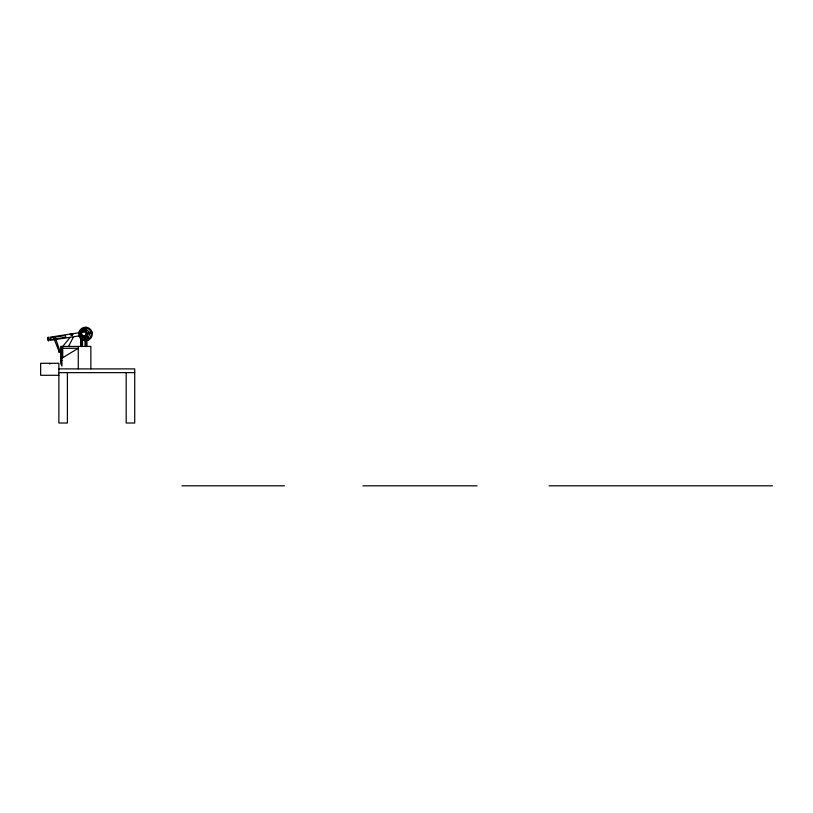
<?xml version="1.0" encoding="UTF-8"?>
<svg xmlns="http://www.w3.org/2000/svg" width="813" height="813" viewBox="0 0 813 813"><rect width="100%" height="100%" fill="white"/><g stroke="black" fill="none" stroke-linecap="round" stroke-linejoin="round"><path stroke-width="1.22" d="M68.546 346.44L73.221 337.395M70.07 337.395L62.723 346.44L62.723 357.69L60.69 357.69M82.428 338.401L84.603 335.921M62.723 357.69L78.261 348.299L62.723 348.299M80.894 334.641L80.172 334.041L80.894 333.503M81.209 332.405L50.03 337.182L50.508 340.301L82.936 335.332M47.774 337.852L48.516 337.741M47.997 339.326L48.739 339.214M48.099 339.976L48.841 339.864M70.07 334.001L73.221 334.001M81.961 336.358L80.629 336.358L80.629 346.44M85.619 336.358L86.95 336.358L86.95 346.44M80.629 336.694L82.53 336.694L82.53 346.44M86.95 336.694L85.05 336.694L85.05 346.44M61.93 350.413C58.821 348.127 57.144 353.32 60.69 352.273M60.69 360.576L61.93 360.576M58.871 368.889L134.714 368.889L134.714 423.014L126.188 423.014L126.188 372.649M58.871 372.649L134.714 372.649M58.953 375.281L40.65 375.281L40.65 363.289L58.871 363.289L58.871 423.014L67.398 423.014L67.398 372.649M181.929 485.808L284.509 485.808M362.964 485.808L477.028 485.808M549.039 485.808L772.35 485.808M82.845 332.121L79.826 330.82L79.339 331.938L81.351 332.812M82.855 331.043L83.109 331.806M84.481 336.023L84.725 336.795M90.863 368.889L90.863 346.44L60.69 346.44L60.69 363.32L61.93 366.053L61.93 346.44M86.066 336.358L86.066 346.44M85.05 331.135L85.05 329.326L82.53 329.326L82.53 331.135M81.513 336.358L81.513 346.44M78.261 346.44L78.261 368.889M84.979 330.434A3.679 3.679 0 0 1 86.595 336.308A3.679 3.679 0 0 1 80.538 335.637A3.679 3.679 0 0 1 83.383 330.251M86.361 334.489A2.632 2.632 0 0 1 82.184 336.003A2.632 2.632 0 0 1 82.591 331.572M84.989 331.572A2.632 2.632 0 0 1 86.249 332.974M82.57 335.627A2.104 2.104 0 0 1 82.225 335.322M80.751 337.304A5.833 5.833 0 0 1 84.247 328.259A5.833 5.833 0 0 1 91.28 334.946A5.833 5.833 0 0 1 82.418 338.889M85.05 330.007A3.974 3.974 0 0 1 89.43 333.198A3.974 3.974 0 0 1 86.564 337.791A3.974 3.974 0 0 1 81.767 335.261M49.461 363.818A5.01 5.01 0 0 1 50.02 363.818M71.198 335.444L72.103 335.495L71.198 335.444M54.095 338.045L55.091 338.127L54.095 337.995M58.983 351.297L59.959 351.429L58.993 351.206M53.749 338.015L58.8 350.83C57.784 353.055 61.89 351.856 59.715 350.535L55.335 337.69L54.42 337.253L53.749 338.015M85.528 327.446L85.111 331.806L86.33 331.928L86.747 327.558L85.528 327.446M87.123 335.444L86.066 336.064L88.302 339.844L89.359 339.214L87.123 335.444M91.717 331.938L87.438 332.893L87.702 334.092L91.991 333.137L91.717 331.938M48.455 337.334L47.713 337.446L48.241 340.891L48.983 340.779L48.455 337.334M55.365 336.694L53.445 336.989L53.821 339.468L55.741 339.173L55.365 336.694M65.375 335.495L50.772 337.73L51.056 339.56L65.66 337.324L65.375 335.495M82.255 336.572A3.059 3.059 0 0 0 86.849 333.919A3.059 3.059 0 0 0 82.255 331.267A3.059 3.059 0 0 0 82.255 336.572M82.682 335.84A2.215 2.215 0 0 0 86.005 333.919A2.215 2.215 0 0 0 82.682 331.989A2.215 2.215 0 0 0 82.682 335.84M82.011 339.732A6.758 6.758 0 0 0 92.286 334.102A6.758 6.758 0 0 0 82.276 328.025A6.758 6.758 0 0 0 82.011 339.732"/></g></svg>
